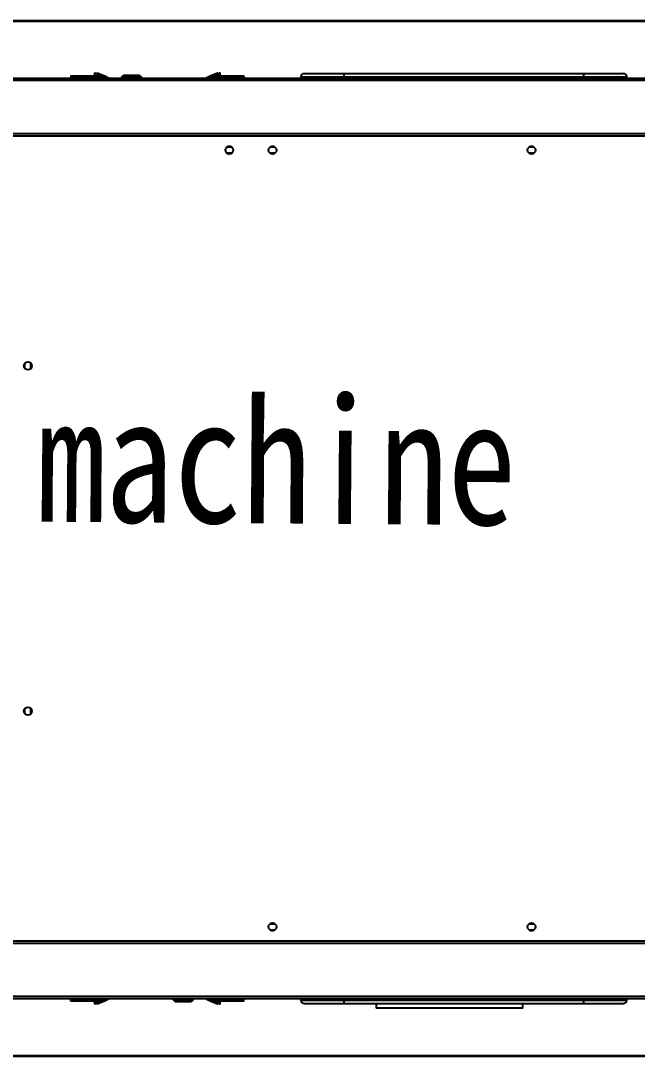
# Model space of a CAD drawing. Header units: millimetres. Extents: x -1052 to 3351, y 0 to 2015.
# Drawn here: x -228.12 to -215.45, y 1763.81 to 1785.11 of the extents above; entities that cross this region are included whole.
import ezdxf

# ---------------------------------------------------------------- set-up
doc = ezdxf.new("R2010")
doc.units = ezdxf.units.MM
doc.layers.add('7标注层', color=7, linetype='Continuous', lineweight=18)
doc.layers.add('AM_6', color=2, linetype='Continuous', lineweight=35)
doc.styles.add('PC_TEXTSTYLE', font='', dxfattribs={"width": 0.8})
doc.styles.get('PC_TEXTSTYLE').set_extended_font_data('宋体')

msp = doc.modelspace()

# ---------------------------------------------------------------- linework, layer by layer
at = {"color": 7, "linetype": 'Continuous', "lineweight": 25}
for p, q in [((-240.061, 1783.9287), (-211.7051, 1783.9287)), ((-227.0923, 1783.9686), (-227.0479, 1783.9686)), ((-227.0923, 1783.9686), (-227.0923, 1783.9361)), ((-227.0923, 1783.9361), (-227.0479, 1783.9361)), ((-227.0479, 1783.976), (-227.0479, 1783.9686)), ((-227.0479, 1783.976), (-226.6338, 1783.976)), ((-227.0479, 1783.9686), (-227.0479, 1783.9361)), ((-227.0479, 1783.9686), (-226.6338, 1783.9686)), ((-227.0479, 1783.9361), (-226.4193, 1783.9361)), ((-227.0479, 1783.9361), (-227.0479, 1783.9287)), ((-226.6338, 1783.9686), (-226.6338, 1783.976)), ((-226.6338, 1783.9686), (-226.622, 1783.9705)), ((-226.622, 1783.9776), (-226.4625, 1783.9776)), ((-226.4625, 1783.9705), (-226.622, 1783.9705)), ((-226.6042, 1784.0242), (-226.6042, 1784.0056)), ((-226.5968, 1784.0126), (-226.5968, 1784.0313)), ((-226.4625, 1783.9776), (-226.5968, 1784.0313)), ((-226.594, 1784.0311), (-226.4598, 1783.9774)), ((-226.5561, 1784.0242), (-226.5561, 1784.0159)), ((-226.4144, 1783.9776), (-226.5487, 1784.0313)), ((-226.546, 1784.0311), (-226.4117, 1783.9774)), ((-226.4625, 1783.9705), (-226.4625, 1783.9776)), ((-226.4193, 1783.9532), (-226.4625, 1783.9705)), ((-226.4165, 1783.9601), (-226.4598, 1783.9774)), ((-226.4193, 1783.9532), (-226.4193, 1783.9361)), ((-226.3749, 1783.9361), (-226.4193, 1783.9361)), ((-226.4193, 1783.9361), (-226.4193, 1783.9287)), ((-226.4144, 1783.9705), (-226.4144, 1783.9776)), ((-226.3712, 1783.9532), (-226.4144, 1783.9705)), ((-226.3685, 1783.9601), (-226.4117, 1783.9774)), ((-226.3784, 1783.9398), (-226.3768, 1783.9412)), ((-226.3749, 1783.9384), (-226.3749, 1783.9361)), ((-226.3712, 1783.9532), (-226.3712, 1783.9361)), ((-226.3268, 1783.9361), (-226.3712, 1783.9361)), ((-226.3712, 1783.9361), (-226.3712, 1783.9287)), ((-226.3303, 1783.9398), (-226.3287, 1783.9412)), ((-226.3268, 1783.9384), (-226.3268, 1783.9361)), ((-226.0513, 1783.9489), (-226.0513, 1783.9361)), ((-226.0109, 1783.9861), (-226.0487, 1783.9545)), ((-225.6435, 1783.9545), (-225.6813, 1783.9861)), ((-225.6409, 1783.9361), (-225.6409, 1783.9489)), ((-224.3004, 1783.9384), (-224.3004, 1783.9361)), ((-224.256, 1783.9361), (-224.3004, 1783.9361)), ((-224.298, 1783.9438), (-224.2989, 1783.9417)), ((-224.2155, 1783.9774), (-224.2587, 1783.9601)), ((-224.2127, 1783.9705), (-224.256, 1783.9532)), ((-224.256, 1783.9361), (-224.256, 1783.9532)), ((-224.256, 1783.9287), (-224.256, 1783.9361)), ((-224.2523, 1783.9384), (-224.2523, 1783.9361)), ((-224.2079, 1783.9361), (-224.2523, 1783.9361)), ((-224.2155, 1783.9774), (-224.0812, 1784.0311)), ((-224.0785, 1784.0313), (-224.2127, 1783.9776)), ((-224.2127, 1783.9776), (-224.2127, 1783.9705)), ((-224.1674, 1783.9774), (-224.2107, 1783.9601)), ((-224.1647, 1783.9705), (-224.2079, 1783.9532)), ((-224.2079, 1783.9361), (-224.2079, 1783.9532)), ((-224.2079, 1783.9361), (-223.5793, 1783.9361)), ((-224.2079, 1783.9287), (-224.2079, 1783.9361)), ((-224.1674, 1783.9774), (-224.0332, 1784.0311)), ((-224.0304, 1784.0313), (-224.1647, 1783.9776)), ((-224.1647, 1783.9776), (-224.1647, 1783.9705)), ((-224.0052, 1783.9776), (-224.1647, 1783.9776)), ((-224.0052, 1783.9705), (-224.1647, 1783.9705)), ((-224.0711, 1784.0159), (-224.0711, 1784.0242)), ((-224.0304, 1784.0313), (-224.0304, 1784.0126)), ((-224.023, 1784.0056), (-224.023, 1784.0242)), ((-224.0052, 1783.9776), (-224.004, 1783.9777)), ((-224.0052, 1783.9705), (-224.0052, 1783.9776)), ((-223.9934, 1783.9686), (-224.0052, 1783.9705)), ((-223.9934, 1783.976), (-223.9934, 1783.9686)), ((-223.9934, 1783.976), (-223.5793, 1783.976)), ((-223.9934, 1783.9686), (-223.5793, 1783.9686)), ((-223.5793, 1783.9686), (-223.5793, 1783.976)), ((-223.5793, 1783.9361), (-223.5793, 1783.9686)), ((-223.5793, 1783.9686), (-223.5349, 1783.9686)), ((-223.5793, 1783.9361), (-223.5349, 1783.9361)), ((-223.5793, 1783.9287), (-223.5793, 1783.9361)), ((-223.5349, 1783.9686), (-223.5349, 1783.9361)), ((-222.3626, 1783.9582), (-221.4751, 1783.9582)), ((-222.3626, 1783.9287), (-222.3626, 1783.9582)), ((-222.2961, 1784.0248), (-221.4751, 1784.0248)), ((-221.4751, 1783.9582), (-221.4751, 1784.0248)), ((-221.4751, 1784.0248), (-216.5494, 1784.0248)), ((-221.4751, 1783.9582), (-216.5494, 1783.9582)), ((-221.4751, 1783.9287), (-221.4751, 1783.9582)), ((-216.5494, 1784.0248), (-216.5494, 1783.9582)), ((-216.5494, 1784.0248), (-215.7285, 1784.0248)), ((-216.5494, 1783.9582), (-216.5494, 1783.9287)), ((-216.5494, 1783.9582), (-215.6619, 1783.9582)), ((-215.6619, 1783.9287), (-215.6619, 1783.9582)), ((-211.7051, 1783.8843), (-240.0654, 1783.8843)), ((-240.1054, 1782.7453), (-212.001, 1782.7453)), ((-240.0654, 1782.7897), (-211.7051, 1782.7897)), ((-223.7802, 1782.5101), (-223.8886, 1782.5101)), ((-223.804, 1782.5249), (-223.8649, 1782.5249)), ((-222.8927, 1782.5101), (-223.0011, 1782.5101)), ((-222.9164, 1782.5249), (-222.9774, 1782.5249)), ((-217.5676, 1782.5101), (-217.6761, 1782.5101)), ((-217.5914, 1782.5249), (-217.6523, 1782.5249)), ((-223.7802, 1782.3888), (-223.8886, 1782.3888)), ((-223.804, 1782.374), (-223.8649, 1782.374)), ((-222.8927, 1782.3888), (-223.0011, 1782.3888)), ((-222.9164, 1782.374), (-222.9774, 1782.374)), ((-217.5676, 1782.3888), (-217.6761, 1782.3888)), ((-217.5914, 1782.374), (-217.6523, 1782.374)), ((-228.0516, 1777.9815), (-228.0516, 1778.0424)), ((-228.0368, 1777.9577), (-228.0368, 1778.0662)), ((-227.9155, 1777.9577), (-227.9155, 1778.0662)), ((-227.9007, 1777.9815), (-227.9007, 1778.0424)), ((-228.0516, 1770.8814), (-228.0516, 1770.9423)), ((-228.0368, 1770.8576), (-228.0368, 1770.9661)), ((-227.9155, 1770.8576), (-227.9155, 1770.9661)), ((-227.9007, 1770.8814), (-227.9007, 1770.9423)), ((-223.0011, 1766.535), (-222.8927, 1766.535)), ((-222.9774, 1766.5498), (-222.9164, 1766.5498)), ((-217.6761, 1766.535), (-217.5676, 1766.535)), ((-217.6523, 1766.5498), (-217.5914, 1766.5498)), ((-223.0011, 1766.4137), (-222.8927, 1766.4137)), ((-222.9774, 1766.3989), (-222.9164, 1766.3989)), ((-217.6761, 1766.4137), (-217.5676, 1766.4137)), ((-217.6523, 1766.3989), (-217.5914, 1766.3989)), ((-210.5218, 1766.1785), (-240.1054, 1766.1785)), ((-211.7051, 1765.0395), (-240.0654, 1765.0395)), ((-211.7051, 1764.9951), (-240.061, 1764.9951)), ((-227.0479, 1764.9877), (-227.0923, 1764.9877)), ((-227.0923, 1764.9552), (-227.0923, 1764.9877)), ((-227.0479, 1764.9552), (-227.0923, 1764.9552)), ((-227.0479, 1764.9951), (-227.0479, 1764.9877)), ((-227.0479, 1764.9877), (-227.0479, 1764.9552)), ((-226.4193, 1764.9877), (-227.0479, 1764.9877)), ((-226.6338, 1764.9552), (-227.0479, 1764.9552)), ((-227.0479, 1764.9552), (-227.0479, 1764.9478)), ((-226.6338, 1764.9478), (-227.0479, 1764.9478)), ((-226.6338, 1764.9552), (-226.622, 1764.9533)), ((-226.6338, 1764.9478), (-226.6338, 1764.9552)), ((-226.622, 1764.9462), (-226.6232, 1764.9461)), ((-226.622, 1764.9533), (-226.622, 1764.9462)), ((-226.622, 1764.9533), (-226.4625, 1764.9533)), ((-226.622, 1764.9462), (-226.4625, 1764.9462)), ((-226.5968, 1764.8925), (-226.4625, 1764.9462)), ((-226.4598, 1764.9464), (-226.594, 1764.8927)), ((-226.5487, 1764.8925), (-226.4144, 1764.9462)), ((-226.4117, 1764.9464), (-226.546, 1764.8927)), ((-226.4625, 1764.9533), (-226.4193, 1764.9706)), ((-226.4625, 1764.9462), (-226.4625, 1764.9533)), ((-226.4598, 1764.9464), (-226.4165, 1764.9637)), ((-226.4193, 1764.9951), (-226.4193, 1764.9877)), ((-226.4193, 1764.9877), (-226.3749, 1764.9877)), ((-226.4193, 1764.9877), (-226.4193, 1764.9706)), ((-226.4144, 1764.9533), (-226.3712, 1764.9706)), ((-226.4144, 1764.9462), (-226.4144, 1764.9533)), ((-226.4117, 1764.9464), (-226.3685, 1764.9637)), ((-226.3749, 1764.9854), (-226.3749, 1764.9877)), ((-226.3712, 1764.9951), (-226.3712, 1764.9877)), ((-226.3712, 1764.9877), (-226.3268, 1764.9877)), ((-226.3712, 1764.9877), (-226.3712, 1764.9706)), ((-226.3268, 1764.9854), (-226.3268, 1764.9877)), ((-224.9863, 1764.9877), (-224.9863, 1764.9749)), ((-224.9837, 1764.9693), (-224.9459, 1764.9377)), ((-224.6163, 1764.9377), (-224.5785, 1764.9693)), ((-224.5759, 1764.9749), (-224.5759, 1764.9877)), ((-224.3004, 1764.9877), (-224.256, 1764.9877)), ((-224.3004, 1764.9854), (-224.3004, 1764.9877)), ((-224.2969, 1764.984), (-224.2985, 1764.9826)), ((-224.2587, 1764.9637), (-224.2155, 1764.9464)), ((-224.256, 1764.9877), (-224.256, 1764.9951)), ((-224.256, 1764.9706), (-224.256, 1764.9877)), ((-224.256, 1764.9706), (-224.2127, 1764.9533)), ((-224.2523, 1764.9877), (-224.2079, 1764.9877)), ((-224.2523, 1764.9854), (-224.2523, 1764.9877)), ((-224.2488, 1764.984), (-224.2504, 1764.9826)), ((-224.0812, 1764.8927), (-224.2155, 1764.9464)), ((-224.2127, 1764.9533), (-224.2127, 1764.9462)), ((-224.2127, 1764.9462), (-224.0785, 1764.8925)), ((-224.2107, 1764.9637), (-224.1674, 1764.9464)), ((-224.2079, 1764.9877), (-224.2079, 1764.9951)), ((-224.2079, 1764.9706), (-224.2079, 1764.9877)), ((-223.5793, 1764.9877), (-224.2079, 1764.9877)), ((-224.2079, 1764.9706), (-224.1647, 1764.9533)), ((-224.0332, 1764.8927), (-224.1674, 1764.9464)), ((-224.1647, 1764.9533), (-224.1647, 1764.9462)), ((-224.1647, 1764.9533), (-224.0052, 1764.9533)), ((-224.0052, 1764.9462), (-224.1647, 1764.9462)), ((-224.1647, 1764.9462), (-224.0304, 1764.8925)), ((-223.9934, 1764.9552), (-224.0052, 1764.9533)), ((-223.5793, 1764.9552), (-223.9934, 1764.9552)), ((-223.9934, 1764.9552), (-223.9934, 1764.9478)), ((-223.5793, 1764.9478), (-223.9934, 1764.9478)), ((-223.5793, 1764.9877), (-223.5793, 1764.9951)), ((-223.5793, 1764.9552), (-223.5793, 1764.9877)), ((-223.5349, 1764.9877), (-223.5793, 1764.9877)), ((-223.5793, 1764.9478), (-223.5793, 1764.9552)), ((-223.5349, 1764.9552), (-223.5793, 1764.9552)), ((-223.5349, 1764.9552), (-223.5349, 1764.9877)), ((-222.3626, 1764.9656), (-222.3626, 1764.9951)), ((-222.3626, 1764.9656), (-221.4751, 1764.9656)), ((-221.4751, 1764.9656), (-221.4751, 1764.9951)), ((-221.4751, 1764.899), (-221.4751, 1764.9656)), ((-221.4751, 1764.9656), (-216.5494, 1764.9656)), ((-216.5494, 1764.9951), (-216.5494, 1764.9656)), ((-216.5494, 1764.9656), (-216.5494, 1764.899)), ((-216.5494, 1764.9656), (-215.6619, 1764.9656)), ((-215.6619, 1764.9656), (-215.6619, 1764.9951)), ((-226.6042, 1764.9182), (-226.6042, 1764.8996)), ((-226.5968, 1764.8925), (-226.5968, 1764.9112)), ((-226.5561, 1764.9079), (-226.5561, 1764.8996)), ((-224.0711, 1764.8996), (-224.0711, 1764.9079)), ((-224.0304, 1764.9112), (-224.0304, 1764.8925)), ((-224.023, 1764.8996), (-224.023, 1764.9182)), ((-222.2961, 1764.899), (-221.4751, 1764.899)), ((-221.4751, 1764.899), (-216.5494, 1764.899)), ((-220.8169, 1764.899), (-220.8169, 1764.8028)), ((-217.7994, 1764.8028), (-220.8169, 1764.8028)), ((-217.7994, 1764.8028), (-217.7994, 1764.899)), ((-216.5494, 1764.899), (-215.7285, 1764.899))]:
    msp.add_line(p, q, dxfattribs=at)
at = {"color": 8, "linetype": 'Continuous', "lineweight": 25}
for p, q in [((-226.5487, 1784.013), (-226.5487, 1784.0313)), ((-226.4603, 1783.9776), (-226.4144, 1783.9776)), ((-226.4144, 1783.9705), (-226.4426, 1783.9705)), ((-226.3749, 1783.9361), (-226.3712, 1783.9361)), ((-225.6409, 1783.9489), (-226.0513, 1783.9489)), ((-225.8473, 1783.9361), (-226.0513, 1783.9361)), ((-225.8472, 1783.9545), (-226.0487, 1783.9545)), ((-225.8461, 1783.9861), (-226.0109, 1783.9861)), ((-225.6409, 1783.9361), (-225.8473, 1783.9361)), ((-225.6435, 1783.9545), (-225.8472, 1783.9545)), ((-225.6813, 1783.9861), (-225.8461, 1783.9861)), ((-224.256, 1783.9361), (-224.2523, 1783.9361)), ((-224.1669, 1783.9776), (-224.2127, 1783.9776)), ((-224.1846, 1783.9705), (-224.2127, 1783.9705)), ((-224.0785, 1784.0313), (-224.0785, 1784.013)), ((-210.5219, 1766.1341), (-240.0654, 1766.1341)), ((-226.4603, 1764.9462), (-226.4144, 1764.9462)), ((-226.4426, 1764.9533), (-226.4144, 1764.9533)), ((-226.3712, 1764.9877), (-226.3749, 1764.9877)), ((-224.9863, 1764.9877), (-224.7799, 1764.9877)), ((-224.9863, 1764.9749), (-224.5759, 1764.9749)), ((-224.9837, 1764.9693), (-224.78, 1764.9693)), ((-224.9459, 1764.9377), (-224.7811, 1764.9377)), ((-224.7811, 1764.9377), (-224.6163, 1764.9377)), ((-224.78, 1764.9693), (-224.5785, 1764.9693)), ((-224.7799, 1764.9877), (-224.5759, 1764.9877)), ((-224.2523, 1764.9877), (-224.256, 1764.9877)), ((-224.2127, 1764.9533), (-224.1846, 1764.9533)), ((-224.1669, 1764.9462), (-224.2127, 1764.9462)), ((-226.5487, 1764.8925), (-226.5487, 1764.9108)), ((-224.0785, 1764.9108), (-224.0785, 1764.8925))]:
    msp.add_line(p, q, dxfattribs=at)
at = {"color": 7, "linetype": 'Continuous', "lineweight": 25, "flags": 128}
for points in [[(-226.6243, 1783.9775), (-226.6238, 1783.9777), (-226.6232, 1783.9777), (-226.6232, 1783.9777), (-226.6232, 1783.9777), (-226.6232, 1783.9777), (-226.6232, 1783.9777), (-226.6232, 1783.9777), (-226.6232, 1783.9777)], [(-226.6232, 1783.9777), (-226.6232, 1783.9777), (-226.6232, 1783.9777), (-226.6232, 1783.9777), (-226.6232, 1783.9777), (-226.6232, 1783.9777), (-226.6231, 1783.9777), (-226.6231, 1783.9777), (-226.623, 1783.9777), (-226.6229, 1783.9777), (-226.6226, 1783.9777), (-226.622, 1783.9776)], [(-224.2127, 1783.9705), (-224.2133, 1783.9719), (-224.2138, 1783.9732), (-224.2143, 1783.9744), (-224.2147, 1783.9754), (-224.215, 1783.9762), (-224.2153, 1783.9769), (-224.2154, 1783.9773), (-224.2155, 1783.9774)], [(-224.1647, 1783.9705), (-224.1652, 1783.9719), (-224.1657, 1783.9732), (-224.1662, 1783.9744), (-224.1666, 1783.9754), (-224.167, 1783.9762), (-224.1672, 1783.9769), (-224.1674, 1783.9773), (-224.1674, 1783.9774)], [(-224.0812, 1784.0311), (-224.0795, 1784.0316), (-224.0783, 1784.0316)], [(-224.0716, 1784.027), (-224.0713, 1784.026), (-224.0711, 1784.0242)], [(-226.4625, 1764.9533), (-226.462, 1764.9519), (-226.4615, 1764.9506), (-226.461, 1764.9495), (-226.4606, 1764.9484), (-226.4602, 1764.9476), (-226.46, 1764.9469), (-226.4598, 1764.9465), (-226.4598, 1764.9464)], [(-226.4144, 1764.9533), (-226.4139, 1764.9519), (-226.4134, 1764.9506), (-226.4129, 1764.9495), (-226.4125, 1764.9484), (-226.4122, 1764.9476), (-226.4119, 1764.9469), (-226.4118, 1764.9465), (-226.4117, 1764.9464)], [(-224.2155, 1764.9464), (-224.2154, 1764.9465), (-224.2153, 1764.9469), (-224.215, 1764.9476), (-224.2147, 1764.9484), (-224.2143, 1764.9495), (-224.2138, 1764.9506), (-224.2133, 1764.9519), (-224.2127, 1764.9533)], [(-224.1674, 1764.9464), (-224.1674, 1764.9465), (-224.1672, 1764.9469), (-224.167, 1764.9476), (-224.1666, 1764.9484), (-224.1662, 1764.9495), (-224.1657, 1764.9506), (-224.1652, 1764.9519), (-224.1647, 1764.9533)], [(-224.004, 1764.9461), (-224.004, 1764.9461), (-224.004, 1764.9461), (-224.004, 1764.9461), (-224.004, 1764.9461), (-224.004, 1764.9461), (-224.0041, 1764.9461), (-224.0041, 1764.9461), (-224.0042, 1764.9461), (-224.0043, 1764.9461), (-224.0046, 1764.9461), (-224.0052, 1764.9462)], [(-224.0029, 1764.9463), (-224.0034, 1764.9461), (-224.004, 1764.9461), (-224.004, 1764.9461), (-224.004, 1764.9461), (-224.004, 1764.9461), (-224.004, 1764.9461), (-224.004, 1764.9461), (-224.004, 1764.9461)], [(-226.5556, 1764.8968), (-226.5559, 1764.8978), (-226.5561, 1764.8996)], [(-226.546, 1764.8927), (-226.5477, 1764.8922), (-226.5489, 1764.8922)]]:
    msp.add_lwpolyline(points, dxfattribs=at)
at = {"color": 7, "linetype": 'Continuous', "lineweight": 25}
for centre in [(-223.8344, 1782.4495), (-222.9469, 1782.4495), (-217.6218, 1782.4495), (-227.9761, 1778.0119), (-227.9761, 1770.9119), (-222.9469, 1766.4743), (-217.6218, 1766.4743)]:
    msp.add_circle(centre, 0.0814, dxfattribs=at)
for centre, radius, start, end in [((-227.0849, 1783.9686), 0.0074, 90, 180), ((-227.0849, 1783.9361), 0.0074, 180, 270), ((-226.6338, 1784.0056), 0.0296, 270, 288.61057), ((-226.5968, 1784.0242), 0.0074, 68.19859, 180), ((-226.5969, 1784.0241), 0.00724, 88.75265, 178.64979), ((-226.5957, 1784.0267), 0.00469, 68.73503, 102.85318), ((-226.5487, 1784.0242), 0.0074, 68.19859, 180), ((-226.5489, 1784.0241), 0.00724, 88.75265, 178.64979), ((-226.5477, 1784.0267), 0.00469, 68.73503, 102.85318), ((-226.4615, 1783.9727), 0.00497, 86.00529, 102.4096), ((-231.8552, 1786.1321), 5.8098, 338.15705, 338.22998), ((-226.4614, 1783.9733), 0.00442, 68.1831, 85.96608), ((-226.4134, 1783.9727), 0.00497, 86.00529, 102.4096), ((-231.8071, 1786.1321), 5.8098, 338.15705, 338.22998), ((-226.4133, 1783.9733), 0.00442, 68.1831, 85.96608), ((-226.3823, 1783.9361), 0.0074, 270, 0.00001), ((-226.3342, 1783.9361), 0.0074, 270, 0.00001), ((-226.0439, 1783.9489), 0.0074, 129.85454, 180), ((-226.0439, 1783.9361), 0.0074, 180, 270), ((-226.0061, 1783.9804), 0.0074, 90, 129.85454), ((-225.6861, 1783.9804), 0.0074, 50.14546, 90), ((-225.6483, 1783.9361), 0.0074, 270, 0), ((-225.6483, 1783.9489), 0.0074, 0, 50.14546), ((-224.293, 1783.9361), 0.0074, 180, 270), ((-224.2449, 1783.9361), 0.0074, 180, 270), ((-224.2138, 1783.9733), 0.00442, 94.03392, 111.8169), ((-224.2138, 1783.9728), 0.00495, 77.5581, 94.01654), ((-224.1658, 1783.9733), 0.00442, 94.03392, 111.8169), ((-224.1657, 1783.9728), 0.00495, 77.5581, 94.01654), ((-224.0795, 1784.0267), 0.0047, 77.16703, 111.23938), ((-224.0783, 1784.0241), 0.00724, 1.32252, 91.26139), ((-224.0304, 1784.0242), 0.0074, 0, 111.80141), ((-224.0314, 1784.0267), 0.0047, 77.16703, 111.23938), ((-224.0302, 1784.0241), 0.00724, 1.32252, 91.26139), ((-224.004, 1783.9742), 0.00355, 70.63181, 89.56252), ((-223.9934, 1784.0056), 0.0296, 251.39029, 270), ((-223.5423, 1783.9686), 0.0074, 0, 90), ((-223.5423, 1783.9361), 0.0074, 270, 0.00001), ((-222.2961, 1783.9582), 0.0666, 90, 180), ((-215.7285, 1783.9582), 0.0666, 0, 90), ((-227.0849, 1764.9877), 0.0074, 90, 179.99999), ((-227.0849, 1764.9552), 0.0074, 180, 270), ((-226.6338, 1764.9182), 0.0296, 71.39029, 90), ((-226.6231, 1764.9496), 0.00355, 250.62728, 269.56706), ((-226.4615, 1764.9511), 0.00497, 257.5904, 273.99471), ((-226.4614, 1764.9505), 0.00442, 274.03392, 291.8169), ((-226.4134, 1764.9511), 0.00497, 257.5904, 273.99471), ((-226.4133, 1764.9505), 0.00442, 274.03392, 291.8169), ((-226.3823, 1764.9877), 0.0074, 0, 90), ((-226.3342, 1764.9877), 0.0074, 0, 90), ((-224.9789, 1764.9877), 0.0074, 90, 180), ((-224.9789, 1764.9749), 0.0074, 180, 230.14546), ((-224.9411, 1764.9434), 0.0074, 230.14546, 270), ((-224.6211, 1764.9434), 0.0074, 270, 309.85454), ((-224.5832, 1764.9877), 0.0074, 0, 90), ((-224.5832, 1764.9749), 0.0074, 309.85454, 0), ((-224.293, 1764.9877), 0.0074, 90, 179.99999), ((-224.2449, 1764.9877), 0.0074, 90, 179.99999), ((-224.2138, 1764.9505), 0.00442, 248.1831, 265.96608), ((-224.2138, 1764.951), 0.00495, 265.98346, 282.4419), ((-224.1658, 1764.9505), 0.00442, 248.1831, 265.96608), ((-224.1657, 1764.951), 0.00495, 265.98346, 282.4419), ((-223.9934, 1764.9182), 0.0296, 90, 108.61057), ((-223.5423, 1764.9877), 0.0074, 0, 90), ((-223.5423, 1764.9552), 0.0074, 270, 0), ((-222.2961, 1764.9656), 0.0666, 180, 270), ((-215.7285, 1764.9656), 0.0666, 270, 0), ((-226.5969, 1764.8997), 0.00724, 181.35021, 271.24735), ((-226.5968, 1764.8996), 0.0074, 180, 291.80141), ((-226.5957, 1764.8971), 0.00469, 257.14682, 291.26497), ((-226.5489, 1764.8997), 0.00724, 181.35021, 271.24735), ((-226.5477, 1764.8971), 0.00469, 257.14682, 291.26497), ((-224.0785, 1764.8996), 0.0074, 248.19859, 0), ((-224.0795, 1764.8971), 0.0047, 248.76062, 282.83297), ((-224.0783, 1764.8997), 0.00724, 268.73861, 358.67748), ((-224.0304, 1764.8996), 0.0074, 248.19859, 0), ((-224.0314, 1764.8971), 0.0047, 248.76062, 282.83297), ((-224.0302, 1764.8997), 0.00724, 268.73861, 358.67748)]:
    msp.add_arc(centre, radius, start, end, dxfattribs=at)
for points, knots in [([(-227.0849, 1783.976), (-227.0844, 1783.976), (-227.0837, 1783.976), (-227.079, 1783.976), (-227.0743, 1783.976), (-227.0684, 1783.976), (-227.0598, 1783.976), (-227.0526, 1783.976), (-227.0479, 1783.976)], [0, 0, 0, 0, 0.2394286, 0.3696535, 0.4999984, 0.6302103, 0.7605714, 1, 1, 1, 1]), ([(-226.6042, 1784.0056), (-226.6052, 1783.9994), (-226.6066, 1783.9912), (-226.6151, 1783.9818), (-226.6216, 1783.9788), (-226.6243, 1783.9775)], [0, 0, 0, 0, 0.6472969, 0.8518563, 1, 1, 1, 1]), ([(-226.622, 1783.9705), (-226.6223, 1783.9715), (-226.6229, 1783.9733), (-226.6237, 1783.9756), (-226.6242, 1783.9772), (-226.6243, 1783.9774), (-226.6243, 1783.9775)], [0, 0, 0, 0, 0.2499762, 0.4999941, 0.7498944, 1, 1, 1, 1]), ([(-226.622, 1783.9776), (-226.6185, 1783.9792), (-226.6105, 1783.9828), (-226.6049, 1783.9892), (-226.6003, 1783.9963), (-226.5974, 1784.004), (-226.597, 1784.0097), (-226.5968, 1784.0126)], [0, 0, 0, 0, 0.1530393, 0.3582563, 0.536031, 0.7521838, 1, 1, 1, 1]), ([(-226.622, 1783.9705), (-226.622, 1783.9713), (-226.622, 1783.9729), (-226.622, 1783.975), (-226.622, 1783.9767), (-226.622, 1783.9773), (-226.622, 1783.9776)], [0, 0, 0, 0, 0.2500022, 0.5000006, 0.7499355, 1, 1, 1, 1]), ([(-226.5968, 1784.0126), (-226.5978, 1784.0125), (-226.5997, 1784.0123), (-226.6021, 1784.0107), (-226.6038, 1784.0084), (-226.6041, 1784.0065), (-226.6042, 1784.0056)], [0, 0, 0, 0, 0.2499879, 0.5000172, 0.7499909, 1, 1, 1, 1]), ([(-226.4165, 1783.9601), (-226.4166, 1783.96), (-226.4167, 1783.9598), (-226.4173, 1783.9582), (-226.4182, 1783.9559), (-226.4189, 1783.9541), (-226.4193, 1783.9532)], [0, 0, 0, 0, 0.2501122, 0.4999852, 0.7500157, 1, 1, 1, 1]), ([(-226.4165, 1783.9601), (-226.4116, 1783.9581), (-226.4018, 1783.9542), (-226.3915, 1783.9501), (-226.3853, 1783.9476), (-226.3832, 1783.9468), (-226.3822, 1783.9464)], [0, 0, 0, 0, 0.34567363, 0.68048261, 0.84135818, 1, 1, 1, 1]), ([(-226.3804, 1783.9453), (-226.3803, 1783.9452), (-226.3802, 1783.945), (-226.3817, 1783.9446), (-226.3828, 1783.9443)], [0, 0, 0, 0, 0.2171505, 1, 1, 1, 1]), ([(-226.3804, 1783.9453), (-226.3803, 1783.9452), (-226.3802, 1783.945), (-226.3817, 1783.9446), (-226.3828, 1783.9443)], [0, 0, 0, 0, 0.2170275, 1, 1, 1, 1]), ([(-226.3784, 1783.9398), (-226.3774, 1783.9404), (-226.3756, 1783.9416), (-226.3767, 1783.9431), (-226.3772, 1783.9438)], [0, 0, 0, 0, 0.5113739, 1, 1, 1, 1]), ([(-226.3783, 1783.9396), (-226.3782, 1783.9396), (-226.3767, 1783.939), (-226.3766, 1783.939), (-226.3766, 1783.939)], [0, 0, 0, 0, 0.0420955, 1, 1, 1, 1]), ([(-226.3758, 1783.9391), (-226.3758, 1783.9395), (-226.3759, 1783.9404), (-226.3762, 1783.9412), (-226.3764, 1783.9417)], [0, 0, 0, 0, 0.4300158, 1, 1, 1, 1]), ([(-226.3758, 1783.9388), (-226.3758, 1783.9393), (-226.3759, 1783.9403), (-226.3762, 1783.9412), (-226.3764, 1783.9417)], [0, 0, 0, 0, 0.4912401, 1, 1, 1, 1]), ([(-226.3749, 1783.9384), (-226.3749, 1783.9385), (-226.3749, 1783.9385), (-226.3758, 1783.9387), (-226.3758, 1783.9388)], [0, 0, 0, 0, 0.9493215, 1, 1, 1, 1]), ([(-226.3685, 1783.9601), (-226.3685, 1783.96), (-226.3686, 1783.9598), (-226.3692, 1783.9582), (-226.3701, 1783.9559), (-226.3708, 1783.9541), (-226.3712, 1783.9532)], [0, 0, 0, 0, 0.2500182, 0.5000047, 0.7499899, 1, 1, 1, 1]), ([(-226.3685, 1783.9601), (-226.3635, 1783.9581), (-226.3538, 1783.9542), (-226.3434, 1783.9501), (-226.3372, 1783.9476), (-226.3352, 1783.9468), (-226.3341, 1783.9464)], [0, 0, 0, 0, 0.3456793, 0.6804885, 0.8413497, 1, 1, 1, 1]), ([(-226.3323, 1783.9453), (-226.3323, 1783.9452), (-226.3322, 1783.945), (-226.3336, 1783.9446), (-226.3348, 1783.9443)], [0, 0, 0, 0, 0.2171892, 1, 1, 1, 1]), ([(-226.3323, 1783.9453), (-226.3323, 1783.9452), (-226.3322, 1783.945), (-226.3336, 1783.9446), (-226.3348, 1783.9443)], [0, 0, 0, 0, 0.2170438, 1, 1, 1, 1]), ([(-226.3323, 1783.9456), (-226.3322, 1783.9456), (-226.3315, 1783.9453), (-226.3315, 1783.9453), (-226.3315, 1783.9453)], [0, 0, 0, 0, 0.0542627, 1, 1, 1, 1]), ([(-226.3303, 1783.9398), (-226.3293, 1783.9404), (-226.3275, 1783.9416), (-226.3286, 1783.9431), (-226.3292, 1783.9438)], [0, 0, 0, 0, 0.5113276, 1, 1, 1, 1]), ([(-226.3302, 1783.9396), (-226.3302, 1783.9396), (-226.3286, 1783.939), (-226.3286, 1783.939), (-226.3285, 1783.939)], [0, 0, 0, 0, 0.0422197, 1, 1, 1, 1]), ([(-226.3277, 1783.9391), (-226.3278, 1783.9395), (-226.3278, 1783.9404), (-226.3281, 1783.9412), (-226.3283, 1783.9417)], [0, 0, 0, 0, 0.4300228, 1, 1, 1, 1]), ([(-226.3277, 1783.9388), (-226.3277, 1783.9393), (-226.3278, 1783.9403), (-226.3281, 1783.9412), (-226.3283, 1783.9417)], [0, 0, 0, 0, 0.4913564, 1, 1, 1, 1]), ([(-225.8461, 1783.9878), (-225.8559, 1783.9878), (-225.876, 1783.9878), (-225.9058, 1783.9878), (-225.9345, 1783.9878), (-225.9601, 1783.9878), (-225.9809, 1783.9878), (-225.9956, 1783.9878), (-226.0045, 1783.9878), (-226.0056, 1783.9878), (-226.0061, 1783.9878)], [0, 0, 0, 0, 0.11651638, 0.24001686, 0.36864228, 0.49999968, 0.63136254, 0.75999119, 0.88348298, 1, 1, 1, 1]), ([(-225.6861, 1783.9878), (-225.6866, 1783.9878), (-225.6877, 1783.9878), (-225.6966, 1783.9878), (-225.7113, 1783.9878), (-225.7321, 1783.9878), (-225.7577, 1783.9878), (-225.7864, 1783.9878), (-225.8162, 1783.9878), (-225.8363, 1783.9878), (-225.8461, 1783.9878)], [0, 0, 0, 0, 0.116517, 0.2400115, 0.3686409, 0.5000045, 0.6313626, 0.7599888, 0.88349, 1, 1, 1, 1]), ([(-224.3004, 1783.9384), (-224.3003, 1783.9385), (-224.3003, 1783.9385), (-224.2995, 1783.9387), (-224.2994, 1783.9388)], [0, 0, 0, 0, 0.9491786, 1, 1, 1, 1]), ([(-224.2989, 1783.9417), (-224.2991, 1783.9412), (-224.2994, 1783.9403), (-224.2995, 1783.9393), (-224.2995, 1783.9388)], [0, 0, 0, 0, 0.5087599, 1, 1, 1, 1]), ([(-224.2989, 1783.9417), (-224.2991, 1783.9412), (-224.2994, 1783.9404), (-224.2994, 1783.9395), (-224.2994, 1783.9391)], [0, 0, 0, 0, 0.5698969, 1, 1, 1, 1]), ([(-224.298, 1783.9438), (-224.2986, 1783.9431), (-224.2997, 1783.9416), (-224.2978, 1783.9404), (-224.2969, 1783.9398)], [0, 0, 0, 0, 0.4887188, 1, 1, 1, 1]), ([(-224.2957, 1783.9453), (-224.2956, 1783.9454), (-224.2953, 1783.9455), (-224.2925, 1783.9466), (-224.2858, 1783.9493), (-224.2734, 1783.9542), (-224.2637, 1783.9581), (-224.2587, 1783.9601)], [0, 0, 0, 0, 0.1170384, 0.2349956, 0.4784067, 0.7350099, 1, 1, 1, 1]), ([(-224.2924, 1783.9443), (-224.2936, 1783.9446), (-224.295, 1783.945), (-224.2949, 1783.9452), (-224.2949, 1783.9453)], [0, 0, 0, 0, 0.7829773, 1, 1, 1, 1]), ([(-224.2924, 1783.9443), (-224.2936, 1783.9446), (-224.295, 1783.945), (-224.2949, 1783.9452), (-224.2949, 1783.9453)], [0, 0, 0, 0, 0.7827725, 1, 1, 1, 1]), ([(-224.2922, 1783.9412), (-224.2909, 1783.9416), (-224.2865, 1783.9431), (-224.2735, 1783.9474), (-224.2619, 1783.9513), (-224.256, 1783.9532)], [0, 0, 0, 0, 0.1816098, 0.584585, 1, 1, 1, 1]), ([(-224.256, 1783.9532), (-224.2563, 1783.9541), (-224.2571, 1783.9559), (-224.258, 1783.9582), (-224.2586, 1783.9598), (-224.2587, 1783.96), (-224.2587, 1783.9601)], [0, 0, 0, 0, 0.2500062, 0.5000346, 0.7499857, 1, 1, 1, 1]), ([(-224.2523, 1783.9384), (-224.2523, 1783.9385), (-224.2522, 1783.9385), (-224.2514, 1783.9387), (-224.2514, 1783.9388)], [0, 0, 0, 0, 0.94913101, 1, 1, 1, 1]), ([(-224.25, 1783.9438), (-224.2507, 1783.9431), (-224.2515, 1783.9423), (-224.2509, 1783.9417), (-224.2508, 1783.9417)], [0, 0, 0, 0, 0.98093512, 1, 1, 1, 1]), ([(-224.2508, 1783.9417), (-224.251, 1783.9412), (-224.2513, 1783.9403), (-224.2514, 1783.9393), (-224.2514, 1783.9388)], [0, 0, 0, 0, 0.5087599, 1, 1, 1, 1]), ([(-224.2508, 1783.9417), (-224.251, 1783.9412), (-224.2513, 1783.9404), (-224.2514, 1783.9395), (-224.2514, 1783.9391)], [0, 0, 0, 0, 0.569904, 1, 1, 1, 1]), ([(-224.25, 1783.9438), (-224.2505, 1783.9431), (-224.2516, 1783.9416), (-224.2498, 1783.9404), (-224.2488, 1783.9398)], [0, 0, 0, 0, 0.4887188, 1, 1, 1, 1]), ([(-224.2469, 1783.9456), (-224.2463, 1783.9458), (-224.2446, 1783.9465), (-224.2376, 1783.9493), (-224.2254, 1783.9542), (-224.2156, 1783.9581), (-224.2107, 1783.9601)], [0, 0, 0, 0, 0.12685123, 0.40468004, 0.69754999, 1, 1, 1, 1]), ([(-224.2444, 1783.9443), (-224.2455, 1783.9446), (-224.2469, 1783.945), (-224.2469, 1783.9452), (-224.2468, 1783.9453)], [0, 0, 0, 0, 0.78292995, 1, 1, 1, 1]), ([(-224.2444, 1783.9443), (-224.2455, 1783.9446), (-224.247, 1783.945), (-224.2469, 1783.9452), (-224.2468, 1783.9453)], [0, 0, 0, 0, 0.782695, 1, 1, 1, 1]), ([(-224.2442, 1783.9412), (-224.2428, 1783.9416), (-224.2384, 1783.9431), (-224.2254, 1783.9474), (-224.2138, 1783.9513), (-224.2079, 1783.9532)], [0, 0, 0, 0, 0.1815969, 0.5845739, 1, 1, 1, 1]), ([(-224.2079, 1783.9532), (-224.2083, 1783.9541), (-224.209, 1783.9559), (-224.2099, 1783.9582), (-224.2105, 1783.9598), (-224.2106, 1783.96), (-224.2107, 1783.9601)], [0, 0, 0, 0, 0.2499804, 0.5000542, 0.7498917, 1, 1, 1, 1]), ([(-224.073, 1784.0292), (-224.0737, 1784.0298), (-224.0747, 1784.0307), (-224.0766, 1784.0315), (-224.0776, 1784.0316), (-224.0783, 1784.0316)], [0, 0, 0, 0, 0.4743649, 0.6749938, 1, 1, 1, 1]), ([(-224.073, 1784.0292), (-224.0737, 1784.0298), (-224.0746, 1784.0307), (-224.0757, 1784.0311), (-224.0759, 1784.0312)], [0, 0, 0, 0, 0.7946848, 1, 1, 1, 1]), ([(-224.023, 1784.0056), (-224.0231, 1784.0065), (-224.0233, 1784.0084), (-224.0251, 1784.0107), (-224.0275, 1784.0123), (-224.0294, 1784.0125), (-224.0304, 1784.0126)], [0, 0, 0, 0, 0.2499868, 0.4999679, 0.7500046, 1, 1, 1, 1]), ([(-224.0304, 1784.0126), (-224.0302, 1784.0096), (-224.0298, 1784.0039), (-224.0268, 1783.9962), (-224.0231, 1783.9902), (-224.019, 1783.9858), (-224.0143, 1783.9817), (-224.0087, 1783.9792), (-224.0052, 1783.9776)], [0, 0, 0, 0, 0.2513511, 0.4683718, 0.6445938, 0.7525488, 0.8477591, 1, 1, 1, 1]), ([(-224.0249, 1784.0292), (-224.0256, 1784.0298), (-224.0266, 1784.0307), (-224.0285, 1784.0315), (-224.0296, 1784.0316), (-224.0302, 1784.0316)], [0, 0, 0, 0, 0.4743649, 0.6749938, 1, 1, 1, 1]), ([(-224.0029, 1783.9775), (-224.0056, 1783.9788), (-224.0121, 1783.9818), (-224.0206, 1783.9912), (-224.022, 1783.9994), (-224.023, 1784.0056)], [0, 0, 0, 0, 0.1473401, 0.3497267, 1, 1, 1, 1]), ([(-224.0029, 1783.9775), (-224.0029, 1783.9774), (-224.003, 1783.9772), (-224.0035, 1783.9756), (-224.0043, 1783.9733), (-224.0049, 1783.9715), (-224.0052, 1783.9705)], [0, 0, 0, 0, 0.2501075, 0.5000095, 0.7500698, 1, 1, 1, 1]), ([(-223.5793, 1783.976), (-223.5746, 1783.976), (-223.5674, 1783.976), (-223.5588, 1783.976), (-223.5529, 1783.976), (-223.5481, 1783.976), (-223.5435, 1783.976), (-223.5428, 1783.976), (-223.5423, 1783.976)], [0, 0, 0, 0, 0.2394286, 0.3696535, 0.4999984, 0.6302103, 0.7605714, 1, 1, 1, 1]), ([(-227.0479, 1764.9478), (-227.0526, 1764.9478), (-227.0598, 1764.9478), (-227.0684, 1764.9478), (-227.0743, 1764.9478), (-227.079, 1764.9478), (-227.0837, 1764.9478), (-227.0844, 1764.9478), (-227.0849, 1764.9478)], [0, 0, 0, 0, 0.2394286, 0.3696535, 0.4999984, 0.6302103, 0.7605714, 1, 1, 1, 1]), ([(-226.6243, 1764.9463), (-226.6243, 1764.9464), (-226.6242, 1764.9466), (-226.6237, 1764.9482), (-226.6229, 1764.9505), (-226.6223, 1764.9523), (-226.622, 1764.9533)], [0, 0, 0, 0, 0.2501056, 0.5000059, 0.7500238, 1, 1, 1, 1]), ([(-226.6243, 1764.9463), (-226.6216, 1764.945), (-226.6151, 1764.942), (-226.6066, 1764.9326), (-226.6052, 1764.9244), (-226.6042, 1764.9182)], [0, 0, 0, 0, 0.1473347, 0.3497226, 1, 1, 1, 1]), ([(-226.5968, 1764.9112), (-226.597, 1764.9142), (-226.5974, 1764.9199), (-226.6004, 1764.9276), (-226.6041, 1764.9336), (-226.6082, 1764.938), (-226.6129, 1764.9421), (-226.6185, 1764.9446), (-226.622, 1764.9462)], [0, 0, 0, 0, 0.2513513, 0.4683723, 0.6445945, 0.7525534, 0.847759, 1, 1, 1, 1]), ([(-226.383, 1764.9826), (-226.3844, 1764.9822), (-226.3888, 1764.9807), (-226.4018, 1764.9764), (-226.4134, 1764.9725), (-226.4193, 1764.9706)], [0, 0, 0, 0, 0.1815797, 0.5845652, 1, 1, 1, 1]), ([(-226.4193, 1764.9706), (-226.4189, 1764.9697), (-226.4182, 1764.9679), (-226.4173, 1764.9656), (-226.4167, 1764.964), (-226.4166, 1764.9638), (-226.4165, 1764.9637)], [0, 0, 0, 0, 0.2499843, 0.5000148, 0.7498878, 1, 1, 1, 1]), ([(-226.3803, 1764.9782), (-226.3809, 1764.978), (-226.3826, 1764.9773), (-226.3896, 1764.9745), (-226.4018, 1764.9696), (-226.4116, 1764.9657), (-226.4165, 1764.9637)], [0, 0, 0, 0, 0.12685123, 0.40468004, 0.69754999, 1, 1, 1, 1]), ([(-226.3828, 1764.9795), (-226.3817, 1764.9792), (-226.3802, 1764.9788), (-226.3803, 1764.9786), (-226.3804, 1764.9785)], [0, 0, 0, 0, 0.78293998, 1, 1, 1, 1]), ([(-226.3828, 1764.9795), (-226.3817, 1764.9792), (-226.3802, 1764.9788), (-226.3803, 1764.9786), (-226.3804, 1764.9785)], [0, 0, 0, 0, 0.78269449, 1, 1, 1, 1]), ([(-226.3772, 1764.98), (-226.3767, 1764.9807), (-226.3756, 1764.9822), (-226.3774, 1764.9834), (-226.3784, 1764.984)], [0, 0, 0, 0, 0.4887239, 1, 1, 1, 1]), ([(-226.3772, 1764.98), (-226.3764, 1764.9807), (-226.3757, 1764.9815), (-226.3763, 1764.9821), (-226.3764, 1764.9821)], [0, 0, 0, 0, 0.9808936, 1, 1, 1, 1]), ([(-226.3764, 1764.9821), (-226.3762, 1764.9826), (-226.3759, 1764.9835), (-226.3758, 1764.9845), (-226.3758, 1764.985)], [0, 0, 0, 0, 0.5087599, 1, 1, 1, 1]), ([(-226.3764, 1764.9821), (-226.3762, 1764.9826), (-226.3759, 1764.9834), (-226.3758, 1764.9843), (-226.3758, 1764.9847)], [0, 0, 0, 0, 0.5699842, 1, 1, 1, 1]), ([(-226.3749, 1764.9854), (-226.3749, 1764.9853), (-226.3749, 1764.9853), (-226.3758, 1764.9851), (-226.3758, 1764.985)], [0, 0, 0, 0, 0.94913101, 1, 1, 1, 1]), ([(-226.335, 1764.9826), (-226.3363, 1764.9822), (-226.3407, 1764.9807), (-226.3537, 1764.9764), (-226.3653, 1764.9725), (-226.3712, 1764.9706)], [0, 0, 0, 0, 0.18159264, 0.58457629, 1, 1, 1, 1]), ([(-226.3712, 1764.9706), (-226.3708, 1764.9697), (-226.3701, 1764.9679), (-226.3692, 1764.9656), (-226.3686, 1764.964), (-226.3685, 1764.9638), (-226.3685, 1764.9637)], [0, 0, 0, 0, 0.2500101, 0.4999953, 0.7499818, 1, 1, 1, 1]), ([(-226.3315, 1764.9785), (-226.3316, 1764.9784), (-226.3319, 1764.9783), (-226.3347, 1764.9772), (-226.3414, 1764.9745), (-226.3538, 1764.9696), (-226.3635, 1764.9657), (-226.3685, 1764.9637)], [0, 0, 0, 0, 0.1170418, 0.2349914, 0.4784038, 0.7350084, 1, 1, 1, 1]), ([(-226.3348, 1764.9795), (-226.3336, 1764.9792), (-226.3322, 1764.9788), (-226.3323, 1764.9786), (-226.3323, 1764.9785)], [0, 0, 0, 0, 0.7829869, 1, 1, 1, 1]), ([(-226.3348, 1764.9795), (-226.3336, 1764.9792), (-226.3322, 1764.9788), (-226.3323, 1764.9786), (-226.3323, 1764.9785)], [0, 0, 0, 0, 0.782772, 1, 1, 1, 1]), ([(-226.3292, 1764.98), (-226.3286, 1764.9807), (-226.3275, 1764.9822), (-226.3293, 1764.9834), (-226.3303, 1764.984)], [0, 0, 0, 0, 0.4887239, 1, 1, 1, 1]), ([(-226.3292, 1764.98), (-226.3284, 1764.9807), (-226.3276, 1764.9815), (-226.3283, 1764.9821), (-226.3283, 1764.9821)], [0, 0, 0, 0, 0.9808021, 1, 1, 1, 1]), ([(-226.3283, 1764.9821), (-226.3281, 1764.9826), (-226.3278, 1764.9835), (-226.3277, 1764.9845), (-226.3277, 1764.985)], [0, 0, 0, 0, 0.5086518, 1, 1, 1, 1]), ([(-226.3283, 1764.9821), (-226.3281, 1764.9826), (-226.3278, 1764.9834), (-226.3278, 1764.9843), (-226.3277, 1764.9847)], [0, 0, 0, 0, 0.5699772, 1, 1, 1, 1]), ([(-226.3268, 1764.9854), (-226.3268, 1764.9853), (-226.3269, 1764.9853), (-226.3277, 1764.9851), (-226.3278, 1764.985)], [0, 0, 0, 0, 0.9491786, 1, 1, 1, 1]), ([(-224.2995, 1764.985), (-224.2995, 1764.9845), (-224.2994, 1764.9835), (-224.2991, 1764.9826), (-224.2989, 1764.9821)], [0, 0, 0, 0, 0.4912483, 1, 1, 1, 1]), ([(-224.2994, 1764.9847), (-224.2994, 1764.9843), (-224.2994, 1764.9834), (-224.2991, 1764.9826), (-224.2989, 1764.9821)], [0, 0, 0, 0, 0.4301031, 1, 1, 1, 1]), ([(-224.2969, 1764.984), (-224.2978, 1764.9834), (-224.2997, 1764.9822), (-224.2986, 1764.9807), (-224.298, 1764.98)], [0, 0, 0, 0, 0.5113276, 1, 1, 1, 1]), ([(-224.297, 1764.9842), (-224.297, 1764.9842), (-224.2986, 1764.9848), (-224.2986, 1764.9848), (-224.2987, 1764.9848)], [0, 0, 0, 0, 0.0422197, 1, 1, 1, 1]), ([(-224.2949, 1764.9782), (-224.295, 1764.9782), (-224.2957, 1764.9785), (-224.2957, 1764.9785), (-224.2957, 1764.9785)], [0, 0, 0, 0, 0.0542627, 1, 1, 1, 1]), ([(-224.2949, 1764.9785), (-224.2949, 1764.9786), (-224.295, 1764.9788), (-224.2936, 1764.9792), (-224.2924, 1764.9795)], [0, 0, 0, 0, 0.2171888, 1, 1, 1, 1]), ([(-224.2949, 1764.9785), (-224.2949, 1764.9786), (-224.295, 1764.9788), (-224.2936, 1764.9792), (-224.2924, 1764.9795)], [0, 0, 0, 0, 0.2170533, 1, 1, 1, 1]), ([(-224.2587, 1764.9637), (-224.2637, 1764.9657), (-224.2734, 1764.9696), (-224.2838, 1764.9737), (-224.29, 1764.9762), (-224.292, 1764.977), (-224.2931, 1764.9774)], [0, 0, 0, 0, 0.3456733, 0.6804767, 0.8413351, 1, 1, 1, 1]), ([(-224.2587, 1764.9637), (-224.2587, 1764.9638), (-224.2586, 1764.964), (-224.258, 1764.9656), (-224.2571, 1764.9679), (-224.2563, 1764.9697), (-224.256, 1764.9706)], [0, 0, 0, 0, 0.2500143, 0.4999654, 0.7499938, 1, 1, 1, 1]), ([(-224.2523, 1764.9854), (-224.2523, 1764.9853), (-224.2523, 1764.9853), (-224.2514, 1764.9851), (-224.2514, 1764.985)], [0, 0, 0, 0, 0.9493215, 1, 1, 1, 1]), ([(-224.2514, 1764.985), (-224.2514, 1764.9845), (-224.2513, 1764.9835), (-224.251, 1764.9826), (-224.2508, 1764.9821)], [0, 0, 0, 0, 0.4912401, 1, 1, 1, 1]), ([(-224.2514, 1764.9847), (-224.2514, 1764.9843), (-224.2513, 1764.9834), (-224.251, 1764.9826), (-224.2508, 1764.9821)], [0, 0, 0, 0, 0.430096, 1, 1, 1, 1]), ([(-224.2488, 1764.984), (-224.2498, 1764.9834), (-224.2516, 1764.9822), (-224.2505, 1764.9807), (-224.25, 1764.98)], [0, 0, 0, 0, 0.5113739, 1, 1, 1, 1]), ([(-224.2489, 1764.9842), (-224.249, 1764.9842), (-224.2505, 1764.9848), (-224.2506, 1764.9848), (-224.2506, 1764.9848)], [0, 0, 0, 0, 0.0419875, 1, 1, 1, 1]), ([(-224.2469, 1764.9782), (-224.2469, 1764.9782), (-224.2476, 1764.9785), (-224.2476, 1764.9785), (-224.2476, 1764.9785)], [0, 0, 0, 0, 0.0542124, 1, 1, 1, 1]), ([(-224.2468, 1764.9785), (-224.2469, 1764.9786), (-224.247, 1764.9788), (-224.2455, 1764.9792), (-224.2444, 1764.9795)], [0, 0, 0, 0, 0.21715, 1, 1, 1, 1]), ([(-224.2468, 1764.9785), (-224.2469, 1764.9786), (-224.2469, 1764.9788), (-224.2455, 1764.9792), (-224.2444, 1764.9795)], [0, 0, 0, 0, 0.2170375, 1, 1, 1, 1]), ([(-224.2107, 1764.9637), (-224.2156, 1764.9657), (-224.2254, 1764.9696), (-224.2357, 1764.9737), (-224.2419, 1764.9762), (-224.244, 1764.977), (-224.245, 1764.9774)], [0, 0, 0, 0, 0.3456676, 0.6804708, 0.8413436, 1, 1, 1, 1]), ([(-224.2107, 1764.9637), (-224.2106, 1764.9638), (-224.2105, 1764.964), (-224.2099, 1764.9656), (-224.209, 1764.9679), (-224.2083, 1764.9697), (-224.2079, 1764.9706)], [0, 0, 0, 0, 0.2501083, 0.4999458, 0.7500196, 1, 1, 1, 1]), ([(-224.0052, 1764.9462), (-224.0086, 1764.9446), (-224.0166, 1764.941), (-224.0223, 1764.9346), (-224.0269, 1764.9275), (-224.0298, 1764.9198), (-224.0302, 1764.9141), (-224.0304, 1764.9112)], [0, 0, 0, 0, 0.153046, 0.3582581, 0.5360323, 0.7521845, 1, 1, 1, 1]), ([(-224.023, 1764.9182), (-224.022, 1764.9244), (-224.0206, 1764.9326), (-224.0121, 1764.942), (-224.0056, 1764.945), (-224.0029, 1764.9463)], [0, 0, 0, 0, 0.6473014, 0.8518618, 1, 1, 1, 1]), ([(-224.0052, 1764.9533), (-224.0049, 1764.9523), (-224.0043, 1764.9505), (-224.0035, 1764.9482), (-224.003, 1764.9466), (-224.0029, 1764.9464), (-224.0029, 1764.9463)], [0, 0, 0, 0, 0.24993252, 0.4999952, 0.74989963, 1, 1, 1, 1]), ([(-224.0052, 1764.9533), (-224.0052, 1764.9525), (-224.0052, 1764.9509), (-224.0052, 1764.9488), (-224.0052, 1764.9471), (-224.0052, 1764.9465), (-224.0052, 1764.9462)], [0, 0, 0, 0, 0.2500022, 0.5000006, 0.7499355, 1, 1, 1, 1]), ([(-223.5423, 1764.9478), (-223.5428, 1764.9478), (-223.5435, 1764.9478), (-223.5481, 1764.9478), (-223.5529, 1764.9478), (-223.5588, 1764.9478), (-223.5674, 1764.9478), (-223.5746, 1764.9478), (-223.5793, 1764.9478)], [0, 0, 0, 0, 0.2394286, 0.3696535, 0.4999984, 0.6302103, 0.7605714, 1, 1, 1, 1]), ([(-226.6042, 1764.9182), (-226.6041, 1764.9173), (-226.6038, 1764.9154), (-226.6021, 1764.9131), (-226.5997, 1764.9115), (-226.5978, 1764.9113), (-226.5968, 1764.9112)], [0, 0, 0, 0, 0.2500091, 0.4999828, 0.7500121, 1, 1, 1, 1]), ([(-226.6023, 1764.8946), (-226.6016, 1764.894), (-226.6006, 1764.8931), (-226.5987, 1764.8923), (-226.5976, 1764.8922), (-226.597, 1764.8922)], [0, 0, 0, 0, 0.4743649, 0.6749938, 1, 1, 1, 1]), ([(-226.5542, 1764.8946), (-226.5535, 1764.894), (-226.5525, 1764.8931), (-226.5506, 1764.8923), (-226.5495, 1764.8922), (-226.5489, 1764.8922)], [0, 0, 0, 0, 0.4743649, 0.6749938, 1, 1, 1, 1]), ([(-226.5542, 1764.8946), (-226.5535, 1764.894), (-226.5526, 1764.8931), (-226.5515, 1764.8927), (-226.5513, 1764.8926)], [0, 0, 0, 0, 0.7946848, 1, 1, 1, 1]), ([(-224.9411, 1764.936), (-224.9406, 1764.936), (-224.9395, 1764.936), (-224.9306, 1764.936), (-224.9159, 1764.936), (-224.895, 1764.936), (-224.8695, 1764.936), (-224.8408, 1764.936), (-224.811, 1764.936), (-224.7909, 1764.936), (-224.7811, 1764.936)], [0, 0, 0, 0, 0.1165169, 0.2400112, 0.3686404, 0.4999994, 0.6313628, 0.7599888, 0.8834831, 1, 1, 1, 1]), ([(-224.7811, 1764.936), (-224.7713, 1764.936), (-224.7512, 1764.936), (-224.7214, 1764.936), (-224.6927, 1764.936), (-224.6671, 1764.936), (-224.6463, 1764.936), (-224.6316, 1764.936), (-224.6226, 1764.936), (-224.6216, 1764.936), (-224.6211, 1764.936)], [0, 0, 0, 0, 0.1165167, 0.2400107, 0.3686427, 0.5000004, 0.6313636, 0.7599893, 0.8834833, 1, 1, 1, 1]), ([(-224.0304, 1764.9112), (-224.0294, 1764.9113), (-224.0275, 1764.9115), (-224.0251, 1764.9131), (-224.0233, 1764.9154), (-224.0231, 1764.9173), (-224.023, 1764.9182)], [0, 0, 0, 0, 0.2499954, 0.5000321, 0.7500132, 1, 1, 1, 1])]:
    msp.add_open_spline(points, degree=3, knots=knots, dxfattribs=at)
at = {"color": 8, "linetype": 'Continuous', "lineweight": 25}
for points, knots in [([(-226.4193, 1783.9532), (-226.4134, 1783.9513), (-226.4017, 1783.9474), (-226.3866, 1783.9423), (-226.381, 1783.9405), (-226.3783, 1783.9396)], [0, 0, 0, 0, 0.3472232, 0.6841256, 1, 1, 1, 1]), ([(-226.3712, 1783.9532), (-226.3653, 1783.9513), (-226.3536, 1783.9474), (-226.3385, 1783.9423), (-226.3329, 1783.9405), (-226.3302, 1783.9396)], [0, 0, 0, 0, 0.3472271, 0.6841288, 1, 1, 1, 1]), ([(-224.2994, 1783.9388), (-224.299, 1783.9389), (-224.2986, 1783.939), (-224.297, 1783.9396), (-224.297, 1783.9396)], [0, 0, 0, 0, 0.9580374, 1, 1, 1, 1]), ([(-224.2514, 1783.9388), (-224.2509, 1783.9389), (-224.2505, 1783.939), (-224.249, 1783.9396), (-224.2489, 1783.9396)], [0, 0, 0, 0, 0.9579529, 1, 1, 1, 1]), ([(-226.3758, 1764.985), (-226.3763, 1764.9849), (-226.3767, 1764.9848), (-226.3782, 1764.9842), (-226.3783, 1764.9842)], [0, 0, 0, 0, 0.9579529, 1, 1, 1, 1]), ([(-226.3278, 1764.985), (-226.3282, 1764.9849), (-226.3286, 1764.9848), (-226.3302, 1764.9842), (-226.3302, 1764.9842)], [0, 0, 0, 0, 0.9580374, 1, 1, 1, 1]), ([(-224.256, 1764.9706), (-224.2619, 1764.9725), (-224.2736, 1764.9764), (-224.2887, 1764.9815), (-224.2943, 1764.9833), (-224.297, 1764.9842)], [0, 0, 0, 0, 0.34725604, 0.68413021, 1, 1, 1, 1]), ([(-224.2079, 1764.9706), (-224.2138, 1764.9725), (-224.2255, 1764.9764), (-224.2406, 1764.9815), (-224.2462, 1764.9833), (-224.2489, 1764.9842)], [0, 0, 0, 0, 0.3472461, 0.684115, 1, 1, 1, 1])]:
    msp.add_open_spline(points, degree=3, knots=knots, dxfattribs=at)
at = {"layer": 'AM_6'}
msp.add_lwpolyline([(-269.689, 1785.112), (-210.5218, 1785.112), (-210.5218, 1763.8118), (-269.689, 1763.8118)], close=True, dxfattribs=at)

# ---------------------------------------------------------------- texts
at = {"layer": '7标注层', "color": 3, "insert": (-253.1651, 1774.2495), "char_height": 2.588568, "width": 45.048805, "attachment_point": 7, "rotation": 359.58449, "style": 'PC_TEXTSTYLE'}
msp.add_mtext('Visual inspection machine', dxfattribs=at)

doc.saveas('drawing.dxf')
